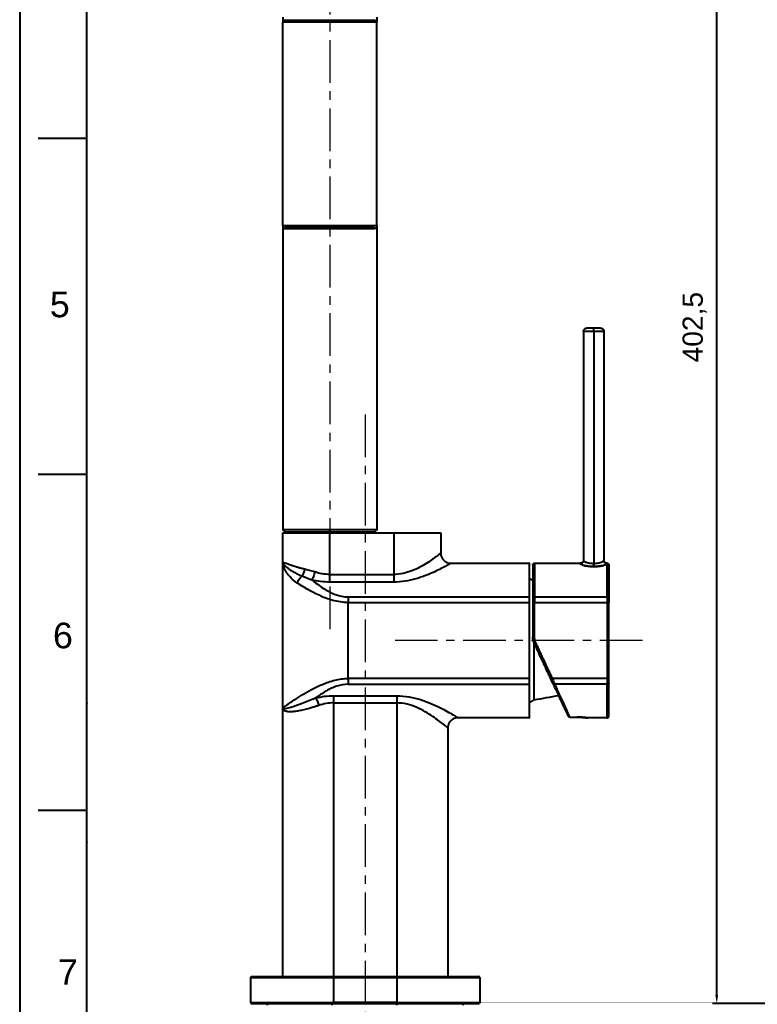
# Model space of a CAD drawing. Header units: millimetres. Extents: x 4044 to 4638, y 1705 to 2545.
# Drawn here: x 4044.1 to 4263.5, y 1867.6 to 2160.6 of the extents above; entities that cross this region are included whole.
import ezdxf

# ---------------------------------------------------------------- set-up
doc = ezdxf.new("R2010")
doc.units = ezdxf.units.MM
doc.linetypes.add('CENTERX2', pattern=[20.32, 12.7, -2.54, 2.54, -2.54])
doc.layers.get('Defpoints').update_dxf_attribs({"color": 3})
doc.layers.add('CENTER', color=1, linetype='CENTERX2', lineweight=15)
doc.layers.add('DIM', color=3, linetype='Continuous', lineweight=9)
doc.styles.get("Standard").update_dxf_attribs({"font": 'arial.ttf'})
doc.dimstyles.new('ISO-25$0', dxfattribs={"dimtxt": 3, "dimasz": 3.5, "dimexe": 1.25, "dimexo": 0, "dimtad": 1, "dimdsep": 46, "dimtxsty": 'Standard', "dimblk1": 'CLOSEDBLANK', "dimcen": 1, "dimadec": 0, "dimazin": 0, "dimtfac": 1, "dimtmove": 1, "dimatfit": 3, "dimfxl": 1, "dimarcsym": 0})

# ---------------------------------------------------------------- blocks, each defined once
blk = doc.blocks.new('*D5')
at = {"layer": 'Defpoints', "color": 0, "transparency": 16777216}
for p in [(4251.42, 2270.3), (4339.59, 2270.3), (4507.19, 1867.8)]:
    blk.add_point(p, dxfattribs=at)
at = {"layer": 'DIM', "color": 0, "lineweight": -2, "transparency": 16777216}
for p, q in [((4338.97, 2270.3), (4250.17, 2270.3)), ((4251.42, 1870.3), (4251.42, 2267.8)), ((4506.57, 1867.8), (4250.17, 1867.8))]:
    blk.add_line(p, q, dxfattribs=at)
at = {"layer": 'DIM', "color": 0, "transparency": 16777216}
for points in [[(4251.01, 2267.8), (4251.84, 2267.8), (4251.42, 2270.3)], [(4251.01, 1870.3), (4251.84, 1870.3), (4251.42, 1867.8)]]:
    blk.add_solid(points, dxfattribs=at)
at = {"layer": 'DIM', "color": 0, "transparency": 16777216, "insert": (4244.82, 2069.05), "char_height": 6, "attachment_point": 5, "rotation": 90}
blk.add_mtext('402,5', dxfattribs=at)

msp = doc.modelspace()

# ---------------------------------------------------------------- linework, layer by layer
at = {"color": 7, "linetype": 'Continuous'}
for p, q in [((4044.1, 2545.19), (4044.1, 1705.19)), ((4064.1, 2125.19), (4049.56, 2125.19)), ((4064.1, 2025.19), (4049.56, 2025.19)), ((4064.1, 1925.19), (4049.56, 1925.19))]:
    msp.add_line(p, q, dxfattribs=at)
at = {"linetype": 'Continuous'}
msp.add_line((4064.1, 1725.19), (4064.1, 2525.19), dxfattribs=at)
for points in [[(4122.33, 2161.3), (4122.33, 2160.55), (4122.33, 2159.8)], [(4122.33, 2099.3), (4122.33, 2129.55), (4122.33, 2159.8)], [(4136.33, 2159.8), (4129.34, 2159.8), (4122.35, 2159.8)], [(4136.33, 2160.3), (4129.59, 2160.3), (4122.85, 2160.3)], [(4149.78, 2160.3), (4143.06, 2160.3), (4136.33, 2160.3)], [(4149.82, 2160.3), (4149.8, 2160.3), (4149.78, 2160.3)], [(4150.33, 2161.3), (4150.33, 2160.55), (4150.33, 2159.8)], [(4150.33, 2099.3), (4150.33, 2129.55), (4150.33, 2159.8)], [(4122.33, 2099.3), (4122.33, 2053.9), (4122.33, 2008.5)], [(4123.03, 2098.37), (4129.68, 2098.37), (4136.33, 2098.37)], [(4123.33, 2098.67), (4123.33, 2098.98), (4123.33, 2099.3)], [(4136.33, 2099.3), (4143.33, 2099.3), (4150.32, 2099.3)], [(4136.33, 2098.67), (4142.83, 2098.67), (4149.32, 2098.67)], [(4136.33, 2098.4), (4143.04, 2098.4), (4149.75, 2098.4)], [(4136.33, 2098.37), (4142.98, 2098.37), (4149.62, 2098.37)], [(4149.33, 2098.67), (4149.33, 2098.98), (4149.33, 2099.3)], [(4149.33, 2098.67), (4149.33, 2098.98), (4149.33, 2099.3)], [(4150.33, 2099.3), (4150.33, 2053.9), (4150.33, 2008.5)]]:
    msp.add_open_spline(points, degree=2)
for points, weights in [([(4122.83, 2160.3), (4122.33, 2160.3), (4122.33, 2159.8)], [1, 0.707106781187, 1]), ([(4149.83, 2160.3), (4150.33, 2160.3), (4150.33, 2159.8)], [1, 0.707106781187, 1]), ([(4122.93, 2098.39), (4122.92, 2098.39), (4122.92, 2098.39)], [0.892325407649, 0.888865625864, 0.885714574212]), ([(4123.03, 2098.37), (4122.99, 2098.37), (4122.95, 2098.38)], [1, 0.947231379391, 0.913476700671]), ([(4149.63, 2098.37), (4149.67, 2098.37), (4149.71, 2098.38)], [1, 0.947231379391, 0.91347670067])]:
    msp.add_rational_spline(points, weights, degree=2)
for points, weights, knots in [([(4150.32, 2159.8), (4150.33, 2159.8), (4150.33, 2159.8), (4150.33, 2159.8), (4136.33, 2159.8)], [0.982266230892, 0.990847086912, 1, 0.707106781187, 1], [21.303925, 21.303925, 21.303925, 21.991149, 21.991149, 43.982297, 43.982297, 43.982297]), ([(4122.33, 2099.3), (4122.33, 2099.02), (4122.48, 2098.78), (4122.63, 2098.53), (4122.9, 2098.4)], [1, 0.963063063353, 1, 0.957870893958, 1], [0, 0, 0, 0.545282, 0.545282, 1.127885, 1.127885, 1.127885]), ([(4122.35, 2099.3), (4122.33, 2099.3), (4122.33, 2099.3), (4122.33, 2099.3), (4136.33, 2099.3)], [0.982266230892, 0.990847086912, 1, 0.707106781187, 1], [21.303925, 21.303925, 21.303925, 21.991149, 21.991149, 43.982297, 43.982297, 43.982297]), ([(4122.92, 2098.4), (4122.9, 2098.4), (4122.9, 2098.4), (4122.9, 2098.4), (4136.33, 2098.4)], [0.982266230892, 0.990847086912, 1, 0.707106781187, 1], [62.621479, 62.621479, 62.621479, 63.280652, 63.280652, 84.374203, 84.374203, 84.374203]), ([(4123.33, 2098.67), (4123.33, 2098.54), (4123.24, 2098.46), (4123.18, 2098.39), (4123.08, 2098.37)], [1, 0.923879532511, 1, 0.95369622337, 1], [0, 0, 0, 0.2356194, 0.2356194, 0.4189204, 0.4189204, 0.4189204]), ([(4123.35, 2098.67), (4123.33, 2098.67), (4123.33, 2098.67), (4123.33, 2098.67), (4136.33, 2098.67)], [0.982266230892, 0.990847086912, 1, 0.707106781187, 1], [-21.058488, -21.058488, -21.058488, -20.420352, -20.420352, 0, 0, 0]), ([(4149.33, 2098.67), (4149.33, 2098.54), (4149.42, 2098.46), (4149.49, 2098.39), (4149.58, 2098.37)], [1, 0.923879532511, 1, 0.954153958077, 1], [0, 0, 0, 0.2356194, 0.2356194, 0.418005, 0.418005, 0.418005]), ([(4150.33, 2099.3), (4150.33, 2099.02), (4150.19, 2098.78), (4150.03, 2098.53), (4149.76, 2098.4)], [1, 0.963063063353, 1, 0.957870893958, 1], [0, 0, 0, 0.545282, 0.545282, 1.127885, 1.127885, 1.127885])]:
    msp.add_rational_spline(points, weights, degree=2, knots=knots)
at = {"lineweight": -3}
for points, weights in [([(4211.83, 2067.8), (4211.83, 2068.8), (4212.83, 2068.8)], [1, 0.707106781191, 1]), ([(4214.83, 2068.8), (4212.83, 2068.8), (4212.83, 2068.8)], [1, 0.70710678119, 1]), ([(4214.83, 2067.8), (4214.83, 2068.8), (4214.83, 2068.8)], [1, 0.70710678118, 1]), ([(4216.83, 2068.8), (4216.83, 2068.8), (4214.83, 2068.8)], [1, 0.70710678119, 1]), ([(4216.83, 2068.8), (4217.83, 2068.8), (4217.83, 2067.8)], [1, 0.707106781191, 1]), ([(4214.83, 2067.8), (4211.83, 2067.8), (4211.83, 2067.8)], [1, 0.70710678119, 1]), ([(4217.83, 2067.8), (4217.83, 2067.8), (4214.83, 2067.8)], [1, 0.70710678119, 1]), ([(4136.33, 2007.8), (4122.33, 2007.8), (4122.33, 2007.8)], [1, 0.707106781187, 1]), ([(4136.33, 2008.1), (4122.83, 2008.1), (4122.83, 2008.1)], [1, 0.707106781187, 1]), ([(4149.83, 2008.1), (4149.83, 2008.1), (4136.33, 2008.1)], [1, 0.707106781187, 1]), ([(4169.33, 2007.8), (4169.33, 2007.8), (4155.33, 2007.8)], [1, 0.707106781187, 1]), ([(4195.73, 1988.8), (4195.73, 1998.8), (4195.73, 1998.8)], [1, 0.884627810939, 1]), ([(4196.73, 1998.3), (4196.73, 1998.8), (4197.23, 1998.8)], [1, 0.707106781189, 1]), ([(4196.73, 1998.3), (4196.73, 1998.3), (4196.73, 1988.52)], [1, 0.884627810939, 1]), ([(4197.23, 1998.8), (4197.23, 1998.8), (4197.23, 1988.8)], [1, 0.884627810939, 1]), ([(4211.83, 1999.8), (4211.83, 1998.8), (4210.83, 1998.8)], [1, 0.707106781187, 1]), ([(4210.83, 1998.62), (4210.83, 1998.8), (4210.83, 1998.8)], [1, 0.998037259237, 1]), ([(4218.83, 1998.8), (4218.83, 1998.8), (4218.83, 1998.62)], [1, 0.998037259237, 1]), ([(4218.83, 1988.8), (4218.83, 1997.33), (4218.83, 1998.62)], [1, 0.912092442077, 1]), ([(4219.33, 1998.3), (4219.33, 1998.3), (4219.33, 1988.52)], [1, 0.884627810939, 1]), ([(4136.33, 1993.2), (4136.33, 1994.1), (4136.33, 1995.47)], [1, 0.909353109041, 1]), ([(4155.33, 1995.47), (4155.33, 1994.1), (4155.33, 1993.2)], [1, 0.909353109041, 1]), ([(4141.83, 1988.8), (4141.83, 1988.03), (4141.83, 1987.1)], [1, 0.955248658723, 1]), ([(4195.73, 1987.1), (4195.73, 1988.03), (4195.73, 1988.8)], [1, 0.955248658726, 1]), ([(4197.23, 1988.8), (4196.73, 1988.8), (4196.73, 1988.52)], [1, 0.707106781187, 1]), ([(4196.73, 1988.52), (4196.73, 1987.88), (4196.73, 1987.1)], [1, 0.95524865873, 1]), ([(4197.23, 1987.1), (4196.73, 1987.1), (4196.73, 1987.1)], [1, 0.707106781188, 1]), ([(4197.23, 1988.8), (4197.23, 1988.03), (4197.23, 1987.1)], [1, 0.95524865873, 1]), ([(4219.33, 1988.52), (4219.33, 1988.8), (4218.83, 1988.8)], [1, 0.707106781187, 1]), ([(4218.83, 1988.8), (4218.83, 1988.03), (4218.83, 1987.1)], [1, 0.95524865873, 1]), ([(4219.33, 1987.1), (4219.33, 1987.1), (4218.83, 1987.1)], [1, 0.707106781188, 1]), ([(4219.33, 1988.52), (4219.33, 1987.88), (4219.33, 1987.1)], [1, 0.95524865873, 1]), ([(4197.23, 1976.91), (4196.73, 1976.91), (4196.73, 1976.91)], [1, 0.707106781188, 1]), ([(4197.2, 1974.8), (4196.73, 1975.8), (4196.73, 1976.91)], [1, 0.97629600712, 1]), ([(4197.2, 1974.8), (4197.2, 1974.8), (4197.65, 1975.01)], [1, 0.707106781193, 1]), ([(4197.65, 1975.01), (4197.23, 1975.91), (4197.23, 1976.91)], [1, 0.97629600712, 1]), ([(4141.83, 1964.5), (4141.83, 1963.57), (4141.83, 1962.8)], [1, 0.955248658729, 1]), ([(4195.73, 1962.8), (4195.73, 1963.57), (4195.73, 1964.5)], [1, 0.955248658727, 1]), ([(4202.1, 1964.29), (4202.1, 1964.29), (4202.55, 1964.5)], [1, 0.707106781181, 1]), ([(4219.33, 1964.5), (4219.33, 1964.5), (4218.83, 1964.5)], [1, 0.707106781185, 1]), ([(4218.83, 1964.5), (4218.83, 1963.57), (4218.83, 1962.8)], [1, 0.955248658727, 1]), ([(4219.33, 1963.09), (4219.33, 1963.72), (4219.33, 1964.5)], [1, 0.955248658727, 1]), ([(4195.73, 1952.8), (4195.73, 1952.8), (4195.73, 1962.8)], [1, 0.884627810939, 1]), ([(4219.33, 1963.09), (4219.33, 1962.8), (4218.83, 1962.8)], [1, 0.707106781187, 1]), ([(4218.83, 1952.8), (4218.83, 1952.8), (4218.83, 1962.8)], [1, 0.884627810939, 1]), ([(4219.33, 1953.3), (4219.33, 1953.3), (4219.33, 1963.09)], [1, 0.884627810939, 1]), ([(4137.53, 1957.23), (4137.53, 1958.49), (4137.53, 1959.38)], [1, 0.921954445729, 1]), ([(4156.23, 1959.38), (4156.23, 1958.49), (4156.23, 1957.23)], [1, 0.921954445729, 1]), ([(4207.68, 1953.01), (4207.68, 1953.01), (4207.68, 1953.01)], [1, 0.997730631385, 1]), ([(4209.9, 1953.01), (4209.9, 1953.01), (4209.9, 1953.01)], [1, 0.997735434421, 1]), ([(4218.83, 1952.8), (4219.33, 1952.8), (4219.33, 1953.3)], [1, 0.707106781184, 1]), ([(4112.83, 1875.5), (4112.83, 1875.5), (4137.53, 1875.5)], [1, 0.707106781187, 1]), ([(4112.83, 1875.5), (4112.83, 1875.8), (4113.13, 1875.8)], [1, 0.707106781194, 1]), ([(4113.13, 1875.8), (4113.13, 1875.8), (4137.53, 1875.8)], [1, 0.707106781187, 1]), ([(4137.53, 1875.5), (4137.53, 1875.8), (4137.53, 1875.8)], [1, 0.707106781187, 1]), ([(4156.23, 1875.8), (4156.23, 1875.8), (4156.23, 1875.5)], [1, 0.707106781187, 1]), ([(4156.23, 1875.8), (4180.63, 1875.8), (4180.63, 1875.8)], [1, 0.707106781187, 1]), ([(4156.23, 1875.5), (4180.93, 1875.5), (4180.93, 1875.5)], [1, 0.707106781187, 1]), ([(4112.83, 1868.1), (4112.83, 1868.1), (4137.53, 1868.1)], [1, 0.707106781187, 1]), ([(4113.13, 1867.8), (4113.13, 1867.8), (4137.53, 1867.8)], [1, 0.707106781187, 1]), ([(4137.53, 1867.8), (4137.53, 1867.8), (4137.53, 1868.1)], [1, 0.707106781187, 1]), ([(4156.23, 1867.8), (4156.23, 1867.8), (4156.23, 1868.1)], [1, 0.707106781187, 1]), ([(4156.23, 1868.1), (4180.93, 1868.1), (4180.93, 1868.1)], [1, 0.707106781187, 1]), ([(4156.23, 1867.8), (4180.63, 1867.8), (4180.63, 1867.8)], [1, 0.707106781187, 1]), ([(4180.93, 1868.1), (4180.93, 1867.8), (4180.63, 1867.8)], [1, 0.707106781187, 1])]:
    msp.add_rational_spline(points, weights, degree=2, dxfattribs=at)
for points, degree in [([(4211.83, 2067.8), (4211.83, 2033.71), (4211.83, 1999.61)], 2), ([(4214.83, 2067.8), (4214.83, 2033.28), (4214.83, 1998.76)], 2), ([(4217.83, 2067.8), (4217.83, 2033.71), (4217.83, 1999.61)], 2), ([(4122.33, 1998.8), (4122.33, 2003.3), (4122.33, 2007.8)], 2), ([(4122.83, 2008.1), (4122.83, 2008.45), (4122.83, 2008.8)], 2), ([(4123.58, 2007.8), (4123.58, 2007.95), (4123.58, 2008.1)], 2), ([(4135.33, 2007.8), (4135.33, 2007.95), (4135.33, 2008.1)], 2), ([(4136.33, 2008.1), (4136.33, 2008.45), (4136.33, 2008.8)], 2), ([(4136.33, 2007.8), (4136.33, 2007.95), (4136.33, 2008.1)], 2), ([(4136.33, 1995.47), (4136.33, 2001.64), (4136.33, 2007.8)], 2), ([(4155.33, 2007.8), (4145.83, 2007.8), (4136.33, 2007.8)], 2), ([(4137.33, 2008.1), (4137.33, 2007.95), (4137.33, 2007.8)], 2), ([(4149.08, 2008.1), (4149.08, 2007.95), (4149.08, 2007.8)], 2), ([(4149.83, 2008.8), (4149.83, 2008.45), (4149.83, 2008.1)], 2), ([(4155.33, 2007.8), (4155.33, 2001.64), (4155.33, 1995.47)], 2), ([(4169.33, 2007.8), (4169.33, 2004.8), (4169.33, 2001.8)], 2), ([(4169.33, 2001.8), (4169.33, 2001.08), (4169.95, 1999.42), (4171.61, 1998.8), (4172.33, 1998.8)], 3), ([(4128.8, 1997.03), (4128.75, 1997.04), (4128.63, 1997.07), (4128.42, 1997.11), (4128.2, 1997.17), (4127.96, 1997.23), (4127.69, 1997.3), (4127.41, 1997.37), (4127.11, 1997.46), (4126.8, 1997.55), (4126.48, 1997.64), (4126.13, 1997.76), (4125.85, 1997.85), (4125.58, 1997.94), (4125.33, 1998.02), (4125.1, 1998.1), (4124.89, 1998.17), (4124.7, 1998.24), (4124.53, 1998.3), (4124.37, 1998.36), (4124.2, 1998.42), (4124.16, 1998.43), (4123.71, 1998.59), (4123.43, 1998.68), (4123.15, 1998.77), (4122.92, 1998.83), (4122.73, 1998.88), (4122.58, 1998.9), (4122.47, 1998.91), (4122.39, 1998.89), (4122.34, 1998.86), (4122.33, 1998.82), (4122.33, 1998.8)], 3), ([(4122.33, 1955.8), (4122.33, 1977.3), (4122.33, 1998.8)], 2), ([(4172.33, 1998.8), (4184.03, 1998.8), (4195.73, 1998.8)], 2), ([(4197.23, 1998.8), (4204.03, 1998.8), (4210.83, 1998.8)], 2), ([(4131.9, 1996.2), (4130.82, 1996.54), (4129.79, 1996.82), (4128.8, 1997.03)], 3), ([(4131.9, 1996.2), (4131.8, 1995.75), (4131.51, 1994.82), (4131.13, 1994.11), (4130.95, 1993.84)], 3), ([(4136.33, 1995.47), (4134.79, 1995.47), (4133.31, 1995.75), (4131.9, 1996.2)], 3), ([(4136.33, 1995.47), (4145.83, 1995.47), (4155.33, 1995.47)], 2), ([(4128.09, 1994.97), (4128.98, 1994.64), (4129.92, 1994.27), (4130.95, 1993.84)], 3), ([(4136.33, 1993.2), (4134.46, 1993.2), (4132.65, 1993.45), (4130.95, 1993.84)], 3), ([(4155.33, 1993.2), (4145.83, 1993.2), (4136.33, 1993.2)], 2), ([(4195.73, 1994.3), (4196.23, 1994.01), (4196.73, 1993.73)], 2), ([(4141.83, 1988.8), (4168.78, 1988.8), (4195.73, 1988.8)], 2), ([(4141.83, 1964.5), (4141.83, 1975.8), (4141.83, 1987.1)], 2), ([(4141.83, 1987.1), (4168.78, 1987.1), (4195.73, 1987.1)], 2), ([(4195.73, 1964.5), (4195.73, 1975.8), (4195.73, 1987.1)], 2), ([(4196.73, 1987.1), (4196.73, 1982.01), (4196.73, 1976.91)], 2), ([(4197.23, 1988.8), (4208.03, 1988.8), (4218.83, 1988.8)], 2), ([(4197.23, 1976.91), (4197.23, 1982.01), (4197.23, 1987.1)], 2), ([(4197.23, 1987.1), (4208.03, 1987.1), (4218.83, 1987.1)], 2), ([(4218.83, 1987.1), (4218.83, 1975.8), (4218.83, 1964.5)], 2), ([(4219.33, 1964.5), (4219.33, 1975.8), (4219.33, 1987.1)], 2), ([(4202.55, 1964.5), (4200.1, 1969.75), (4197.65, 1975.01)], 2), ([(4202.1, 1964.29), (4199.65, 1969.54), (4197.2, 1974.8)], 2), ([(4195.73, 1964.5), (4168.78, 1964.5), (4141.83, 1964.5)], 2), ([(4202.76, 1962.87), (4202.57, 1963.29), (4202.34, 1963.79), (4202.1, 1964.29)], 3), ([(4202.55, 1964.5), (4202.79, 1963.9), (4203.02, 1963.3), (4203.21, 1962.8)], 3), ([(4218.83, 1964.5), (4210.69, 1964.5), (4202.55, 1964.5)], 2), ([(4141.83, 1962.8), (4168.78, 1962.8), (4195.73, 1962.8)], 2), ([(4203.21, 1962.8), (4203.12, 1962.77), (4202.9, 1962.74), (4202.78, 1962.83), (4202.76, 1962.87)], 3), ([(4218.83, 1962.8), (4211.02, 1962.8), (4203.21, 1962.8)], 2), ([(4132.18, 1958.71), (4133.89, 1959.13), (4135.67, 1959.38), (4137.53, 1959.38)], 3), ([(4137.53, 1957.23), (4135.98, 1957.23), (4134.49, 1956.95), (4133.06, 1956.48)], 3), ([(4137.53, 1959.38), (4146.88, 1959.38), (4156.23, 1959.38)], 2), ([(4137.53, 1875.8), (4137.53, 1916.52), (4137.53, 1957.23)], 2), ([(4137.53, 1957.23), (4146.88, 1957.23), (4156.23, 1957.23)], 2), ([(4156.23, 1957.23), (4156.23, 1916.52), (4156.23, 1875.8)], 2), ([(4197.01, 1958.04), (4196.37, 1957.67), (4195.73, 1957.3)], 2), ([(4204.38, 1959.39), (4201.93, 1958.94), (4199.47, 1958.49), (4197.01, 1958.04)], 3), ([(4133.06, 1956.48), (4132.73, 1956.37), (4132.07, 1956.16), (4131.13, 1955.87), (4130.24, 1955.61), (4129.39, 1955.38), (4128.59, 1955.18), (4127.83, 1955.01), (4127.13, 1954.86), (4126.48, 1954.75), (4125.87, 1954.66), (4125.35, 1954.61), (4124.76, 1954.58), (4124.26, 1954.58), (4123.8, 1954.62), (4123.41, 1954.68), (4123.08, 1954.79), (4122.81, 1954.92), (4122.59, 1955.09), (4122.44, 1955.29), (4122.35, 1955.53), (4122.33, 1955.71), (4122.33, 1955.8)], 3), ([(4122.33, 1875.8), (4122.33, 1915.8), (4122.33, 1955.8)], 2), ([(4195.73, 1952.8), (4185.08, 1952.8), (4174.43, 1952.8)], 2), ([(4174.44, 1952.8), (4174.44, 1952.8), (4174.44, 1952.8), (4174.44, 1952.8)], 3), ([(4207.68, 1953.01), (4207.49, 1953.01), (4207.31, 1953.12), (4207.23, 1953.3)], 3), ([(4207.68, 1953.01), (4208.79, 1953.01), (4209.9, 1953.01)], 2), ([(4218.83, 1952.8), (4215.89, 1952.8), (4212.95, 1952.8)], 2), ([(4171.42, 1949.81), (4171.43, 1949.8), (4171.43, 1949.8), (4171.43, 1949.8)], 3), ([(4171.43, 1949.8), (4171.43, 1912.8), (4171.43, 1875.8)], 2), ([(4112.83, 1868.1), (4112.83, 1871.8), (4112.83, 1875.5)], 2), ([(4137.53, 1875.8), (4146.88, 1875.8), (4156.23, 1875.8)], 2), ([(4137.53, 1875.5), (4146.88, 1875.5), (4156.23, 1875.5)], 2), ([(4137.53, 1868.1), (4137.53, 1871.8), (4137.53, 1875.5)], 2), ([(4156.23, 1875.5), (4156.23, 1871.8), (4156.23, 1868.1)], 2), ([(4180.93, 1875.5), (4180.93, 1871.8), (4180.93, 1868.1)], 2), ([(4117.83, 1867.3), (4117.83, 1867.55), (4117.83, 1867.8)], 2), ([(4137.05, 1867.3), (4137.05, 1867.55), (4137.05, 1867.8)], 2), ([(4156.23, 1868.1), (4146.88, 1868.1), (4137.53, 1868.1)], 2), ([(4137.53, 1867.8), (4146.88, 1867.8), (4156.23, 1867.8)], 2), ([(4156.23, 1867.3), (4156.23, 1867.55), (4156.23, 1867.8)], 2), ([(4175.93, 1867.8), (4175.93, 1867.55), (4175.93, 1867.3)], 2)]:
    msp.add_open_spline(points, degree=degree, dxfattribs=at)
for points, weights, knots in [([(4122.33, 2008.8), (4122.33, 2008.8), (4136.33, 2008.8), (4150.33, 2008.8), (4150.33, 2008.8)], [1, 0.707106781187, 1, 0.707106781187, 1], [-0.0439823, -0.0439823, -0.0439823, -0.02199115, -0.02199115, 0, 0, 0]), ([(4218.83, 1998.8), (4218.42, 1998.8), (4218.13, 1999.09), (4217.83, 1999.39), (4217.83, 1999.8)], [1, 0.853553390593, 0.853553390593, 0.853553390593, 1], [2, 2, 2, 2.828427, 2.828427, 3.656854, 3.656854, 3.656854]), ([(4218.83, 1998.8), (4219.04, 1998.8), (4219.19, 1998.65), (4219.33, 1998.51), (4219.33, 1998.3)], [1, 0.853553390593, 0.853553390593, 0.853553390593, 1], [0, 0, 0, 0.4142136, 0.4142136, 0.8284271, 0.8284271, 0.8284271]), ([(4197.01, 1975.26), (4197.01, 1969.22), (4197.01, 1964.54), (4197.01, 1958.04), (4197.01, 1958.04)], [0.962886133956, 0.928938322203, 1, 0.903822748345, 1], [0.00410245, 0.00410245, 0.00410245, 0.01570986, 0.01570986, 0.03141971, 0.03141971, 0.03141971]), ([(4180.93, 1875.5), (4180.93, 1875.63), (4180.84, 1875.71), (4180.76, 1875.8), (4180.63, 1875.8)], [1, 0.853553390593, 0.853553390593, 0.853553390593, 1], [0, 0, 0, 0.2485281, 0.2485281, 0.4970563, 0.4970563, 0.4970563]), ([(4112.83, 1868.1), (4112.83, 1867.98), (4112.92, 1867.89), (4113.01, 1867.8), (4113.13, 1867.8)], [1, 0.853553390593, 0.853553390593, 0.853553390593, 0.999999999996], [0, 0, 0, 0.2485281, 0.2485281, 0.4970563, 0.4970563, 0.4970563])]:
    msp.add_rational_spline(points, weights, degree=2, knots=knots, dxfattribs=at)
for points, knots in [([(4169.33, 2001.8), (4169.33, 2001.8), (4169.14, 2001.65), (4168.01, 2000.77), (4165.44, 1998.89), (4160.96, 1996.35), (4157.25, 1995.47), (4155.33, 1995.47)], [-0.0234187, -0.0234187, -0.0234187, -0.0234187, -0.02049137, -0.01756403, -0.01170935, -0.00585468, 0, 0, 0, 0]), ([(4126.66, 1992.9), (4125.95, 1993.36), (4125.03, 1994.13), (4124.07, 1995.23), (4123.48, 1996.06), (4122.99, 1996.87), (4122.62, 1997.62), (4122.39, 1998.28), (4122.33, 1998.64), (4122.33, 1998.8)], [0, 0, 0, 0, 0.00363761, 0.00545642, 0.00727523, 0.00909403, 0.01091284, 0.01273165, 0.01455046, 0.01455046, 0.01455046, 0.01455046]), ([(4122.33, 1998.8), (4122.33, 1998.71), (4122.6, 1998.35), (4123.54, 1997.56), (4124.63, 1996.79), (4125.62, 1996.17), (4126.74, 1995.55), (4127.63, 1995.15), (4128.09, 1994.97)], [-0.01466866, -0.01466866, -0.01466866, -0.01466866, -0.01097947, -0.00729028, -0.00544569, -0.00360109, -0.00175649, 0, 0, 0, 0]), ([(4172.33, 1998.8), (4172.33, 1998.8), (4172.1, 1998.67), (4170.73, 1997.89), (4167.61, 1996.22), (4162.17, 1993.98), (4157.66, 1993.2), (4155.33, 1993.2)], [0, 0, 0, 0, 0.00328637, 0.00657274, 0.01314549, 0.01971823, 0.02629097, 0.02629097, 0.02629097, 0.02629097]), ([(4211.83, 1999.61), (4211.83, 1999.5), (4211.8, 1999.31), (4211.68, 1999.07), (4211.5, 1998.85), (4211.21, 1998.66), (4210.95, 1998.62), (4210.83, 1998.62)], [-0.001589408, -0.001589408, -0.001589408, -0.001589408, -0.001192056, -0.00099338, -0.000794704, -0.000397352, 0, 0, 0, 0]), ([(4214.83, 1997.8), (4214.3, 1997.8), (4213.51, 1997.85), (4212.58, 1997.99), (4211.98, 1998.11), (4211.49, 1998.25), (4210.99, 1998.43), (4210.83, 1998.56), (4210.83, 1998.62)], [0, 0, 0, 0, 0.001565478, 0.002348217, 0.003130956, 0.003913695, 0.004696434, 0.006261912, 0.006261912, 0.006261912, 0.006261912]), ([(4211.83, 1999.61), (4211.83, 1999.55), (4211.95, 1999.42), (4212.32, 1999.23), (4212.69, 1999.08), (4213.15, 1998.95), (4213.84, 1998.81), (4214.44, 1998.76), (4214.83, 1998.76)], [0, 0, 0, 0, 0.001209107, 0.00181366, 0.002418213, 0.003022766, 0.00362732, 0.004836426, 0.004836426, 0.004836426, 0.004836426]), ([(4214.83, 1998.76), (4215.03, 1998.76), (4215.43, 1998.78), (4216, 1998.85), (4216.43, 1998.93), (4216.75, 1999.02), (4216.96, 1999.08), (4217.16, 1999.15), (4217.39, 1999.25), (4217.71, 1999.42), (4217.83, 1999.55), (4217.83, 1999.61)], [0, 0, 0, 0, 0.000602662, 0.001205324, 0.001807985, 0.002109316, 0.002410647, 0.002711978, 0.003013309, 0.003615971, 0.004821294, 0.004821294, 0.004821294, 0.004821294]), ([(4214.83, 1997.8), (4214.83, 1997.83), (4214.83, 1997.92), (4214.83, 1998.11), (4214.83, 1998.3), (4214.83, 1998.5), (4214.83, 1998.66), (4214.83, 1998.76)], [-0.001284591, -0.001284591, -0.001284591, -0.001284591, -0.000963443, -0.000642295, -0.000481722, -0.000321148, 0, 0, 0, 0]), ([(4218.83, 1998.62), (4218.83, 1998.56), (4218.67, 1998.43), (4218.24, 1998.27), (4217.94, 1998.18), (4217.67, 1998.11), (4217.39, 1998.05), (4216.97, 1997.97), (4216.39, 1997.89), (4215.63, 1997.82), (4215.1, 1997.8), (4214.83, 1997.8)], [0, 0, 0, 0, 0.00156085, 0.002341274, 0.002731487, 0.003121699, 0.003511912, 0.003902124, 0.004682549, 0.005462974, 0.006243398, 0.006243398, 0.006243398, 0.006243398]), ([(4218.83, 1998.62), (4218.71, 1998.62), (4218.46, 1998.66), (4218.16, 1998.85), (4217.99, 1999.07), (4217.86, 1999.31), (4217.83, 1999.5), (4217.83, 1999.61)], [-0.001589408, -0.001589408, -0.001589408, -0.001589408, -0.001192056, -0.000794704, -0.000596028, -0.000397352, 0, 0, 0, 0]), ([(4128.8, 1997.03), (4128.78, 1996.83), (4128.72, 1996.48), (4128.51, 1995.72), (4128.27, 1995.24), (4128.09, 1994.97)], [0, 0, 0, 0, 0.000569998, 0.00115409, 0.002322274, 0.002322274, 0.002322274, 0.002322274]), ([(4211.99, 1998.12), (4211.99, 1998.12), (4212.08, 1998.09), (4212.28, 1998.05), (4212.7, 1997.97), (4213.28, 1997.89), (4214.03, 1997.82), (4214.56, 1997.8), (4214.83, 1997.8)], [0.003107444, 0.003107444, 0.003107444, 0.003107444, 0.003121699, 0.003511912, 0.003902124, 0.004682549, 0.005462974, 0.006243398, 0.006243398, 0.006243398, 0.006243398]), ([(4214.83, 1997.8), (4215.36, 1997.8), (4216.15, 1997.85), (4217.08, 1997.99), (4217.49, 1998.07), (4217.68, 1998.12), (4217.68, 1998.12)], [0, 0, 0, 0, 0.001565478, 0.002348217, 0.003130956, 0.003147535, 0.003147535, 0.003147535, 0.003147535]), ([(4126.66, 1992.9), (4126.78, 1993.28), (4127.14, 1994.06), (4127.78, 1994.72), (4128.09, 1994.97)], [-0.002634878, -0.002634878, -0.002634878, -0.002634878, -0.001263282, 0, 0, 0, 0]), ([(4141.83, 1987.1), (4140.25, 1987.1), (4137.12, 1987.61), (4131.7, 1989.79), (4128.47, 1991.76), (4126.66, 1992.9)], [0, 0, 0, 0, 0.00465843, 0.00931687, 0.01863374, 0.01863374, 0.01863374, 0.01863374]), ([(4130.95, 1993.84), (4132.02, 1992.99), (4134.15, 1991.4), (4137.85, 1989.38), (4140.49, 1988.8), (4141.83, 1988.8)], [0, 0, 0, 0, 0.00508357, 0.00926913, 0.01345469, 0.01345469, 0.01345469, 0.01345469]), ([(4122.33, 1955.8), (4122.33, 1955.8), (4122.61, 1955.99), (4123.8, 1956.82), (4125.66, 1958.07), (4128.07, 1959.6), (4130.85, 1961.21), (4134.08, 1962.81), (4137.74, 1964.11), (4140.44, 1964.5), (4141.83, 1964.5)], [0, 0, 0, 0, 0.00386407, 0.00792286, 0.01198164, 0.01604043, 0.02009921, 0.02415799, 0.02821678, 0.03227556, 0.03227556, 0.03227556, 0.03227556]), ([(4141.83, 1962.8), (4140.65, 1962.8), (4138.37, 1962.36), (4135.27, 1960.87), (4133.29, 1959.53), (4132.32, 1958.81), (4132.18, 1958.71)], [0, 0, 0, 0, 0.00362675, 0.00725349, 0.01088024, 0.01149642, 0.01149642, 0.01149642, 0.01149642]), ([(4202.76, 1962.87), (4203.37, 1961.57), (4204.49, 1959.16), (4205.84, 1956.26), (4206.79, 1954.24), (4207.13, 1953.51), (4207.23, 1953.3)], [0.00000435, 0.00000435, 0.00000435, 0.00000435, 0.00490271, 0.00980543, 0.01470814, 0.0194658, 0.0194658, 0.0194658, 0.0194658]), ([(4203.21, 1962.8), (4203.82, 1961.47), (4204.94, 1959.01), (4206.3, 1956.05), (4207.24, 1953.98), (4207.58, 1953.22), (4207.68, 1953.01)], [0, 0, 0, 0, 0.00500461, 0.01000922, 0.01501383, 0.01989907, 0.01989907, 0.01989907, 0.01989907]), ([(4132.18, 1958.71), (4130.71, 1958.09), (4128.01, 1956.98), (4124.86, 1955.83), (4123.15, 1955.46), (4122.45, 1955.53), (4122.33, 1955.69), (4122.33, 1955.8)], [-0.0198953, -0.0198953, -0.0198953, -0.0198953, -0.01492147, -0.00994765, -0.00497382, -0.00248691, 0, 0, 0, 0]), ([(4132.18, 1958.71), (4132.34, 1958.44), (4132.68, 1957.75), (4132.96, 1956.89), (4133.06, 1956.48)], [-0.002675619, -0.002675619, -0.002675619, -0.002675619, -0.001337809, 0, 0, 0, 0]), ([(4156.23, 1959.38), (4157.48, 1959.38), (4159.96, 1959.14), (4163.42, 1958.26), (4166.47, 1957.09), (4169.13, 1955.83), (4171.37, 1954.63), (4173.65, 1953.3), (4174.43, 1952.8), (4174.43, 1952.8)], [0, 0, 0, 0, 0.00351829, 0.00703658, 0.01055488, 0.01407317, 0.01759146, 0.02110975, 0.02811642, 0.02811642, 0.02811642, 0.02811642]), ([(4171.43, 1949.8), (4171.43, 1949.8), (4170.77, 1950.37), (4168.87, 1951.87), (4167, 1953.22), (4164.78, 1954.65), (4162.23, 1955.97), (4159.34, 1956.96), (4157.28, 1957.23), (4156.23, 1957.23)], [0.00001739, 0.00001739, 0.00001739, 0.00001739, 0.00635431, 0.00953581, 0.0127173, 0.01589879, 0.01908028, 0.02226177, 0.02544327, 0.02544327, 0.02544327, 0.02544327]), ([(4174.43, 1952.8), (4174.19, 1952.8), (4173.94, 1952.76), (4173.2, 1952.57), (4172.69, 1952.3), (4172.31, 1951.92), (4171.93, 1951.54), (4171.66, 1951.03), (4171.47, 1950.29), (4171.43, 1950.05), (4171.43, 1949.8)], [0.681893, 0.681893, 0.681893, 0.681893, 1.404811, 1.404811, 3.084517, 3.084517, 3.084517, 4.774911, 4.774911, 5.488848, 5.488848, 5.488848, 5.488848]), ([(4207.68, 1953.01), (4207.59, 1953.01), (4207.49, 1953.04), (4207.41, 1953.09), (4207.34, 1953.14), (4207.27, 1953.2), (4207.23, 1953.28)], [0.0118223, 0.0118223, 0.0118223, 0.0118223, 0.3018895, 0.3018895, 0.3018895, 0.5723858, 0.5723858, 0.5723858, 0.5723858]), ([(4209.9, 1953.01), (4210.3, 1953.01), (4210.9, 1952.99), (4211.61, 1952.95), (4212.07, 1952.91), (4212.45, 1952.86), (4212.73, 1952.83), (4212.91, 1952.81), (4212.95, 1952.8), (4212.95, 1952.8)], [0, 0, 0, 0, 0.001213003, 0.001819505, 0.002426007, 0.003032508, 0.00363901, 0.004245512, 0.004854294, 0.004854294, 0.004854294, 0.004854294]), ([(4212.95, 1952.8), (4212.94, 1952.8), (4212.92, 1952.8), (4212.92, 1952.8), (4212.91, 1952.8), (4212.91, 1952.8), (4212.91, 1952.8), (4212.91, 1952.8), (4212.91, 1952.8), (4212.91, 1952.8), (4212.9, 1952.81), (4212.9, 1952.81), (4212.88, 1952.81), (4212.87, 1952.81), (4212.85, 1952.81), (4212.81, 1952.82), (4212.75, 1952.83), (4212.68, 1952.83), (4212.6, 1952.84), (4212.51, 1952.86), (4212.4, 1952.87), (4212.29, 1952.88), (4212.17, 1952.89), (4212.03, 1952.91), (4211.89, 1952.92), (4211.74, 1952.93), (4211.57, 1952.94), (4211.41, 1952.96), (4211.24, 1952.97), (4211.05, 1952.98), (4210.69, 1952.99), (4210.3, 1953.01), (4209.9, 1953.01)], [0.010401, 0.010401, 0.010401, 0.010401, 0.042899, 0.042899, 0.042899, 0.052965, 0.052965, 0.075675, 0.075675, 0.188071, 0.188071, 0.340036, 0.340036, 0.643924, 0.643924, 0.643924, 1.243039, 1.243039, 1.243039, 1.84175, 1.84175, 1.84175, 2.437867, 2.437867, 2.437867, 3.032096, 3.032096, 3.032096, 3.626321, 3.626321, 3.626321, 4.826986, 4.826986, 4.826986, 4.826986]), ([(4212.87, 1952.81), (4212.87, 1952.81), (4212.87, 1952.81), (4212.87, 1952.81), (4212.9, 1952.81), (4212.9, 1952.81), (4212.9, 1952.8), (4212.9, 1952.8)], [0.39236004, 0.39236004, 0.39236004, 0.39236004, 0.39429815, 0.39429815, 0.40186118, 0.40186118, 0.4044974, 0.4044974, 0.4044974, 0.4044974])]:
    msp.add_open_spline(points, degree=3, knots=knots, dxfattribs=at)
for p in [(4064.1, 1957.17), (4064.1, 1957.17), (4064.1, 1915.79), (4064.1, 1915.79)]:
    msp.add_point(p)
at = {"layer": 'CENTER'}
for points in [[(4146.88, 2043.07), (4146.88, 1752.38)], [(4229.33, 1975.8), (4155.74, 1975.8)]]:
    msp.add_lwpolyline(points, dxfattribs=at)
msp.add_rational_spline([(4136.33, 2275.78), (4136.33, 2275.78), (4136.33, 1977.55)], [1, 0.707106781187, 1], degree=2, dxfattribs=at)

# ---------------------------------------------------------------- texts
at = {"char_height": 7.62, "attachment_point": 5}
for s, insert in [('5', (4056.03, 2075.77)), ('6', (4056.95, 1977.25)), ('7', (4058.45, 1877.17))]:
    msp.add_mtext_dynamic_manual_height_columns(s, width=50, gutter_width=12.5, heights=[0], dxfattribs=dict(at, insert=insert))

# ---------------------------------------------------------------- dimensions: what is measured, and where the dimension line sits
at = {"layer": 'DIM'}
dim = msp.add_linear_dim(base=(4251.42, 2270.3), p1=(4507.19, 1867.8), p2=(4339.59, 2270.3), angle=90, dimstyle='ISO-25$0', override={"dimtxt": 6, "dimasz": 2.5, "dimexo": 0.625, "dimgap": 3, "dimdec": 1, "dimdsep": 44, "dimcen": 2.5, "dimtmove": 0, "dimfxl": 1.25}, dxfattribs=at)
dim.commit()
dim.dimension.update_dxf_attribs({"geometry": '*D5', "text_midpoint": (4244.82, 2069.05)})

doc.saveas('drawing.dxf')
